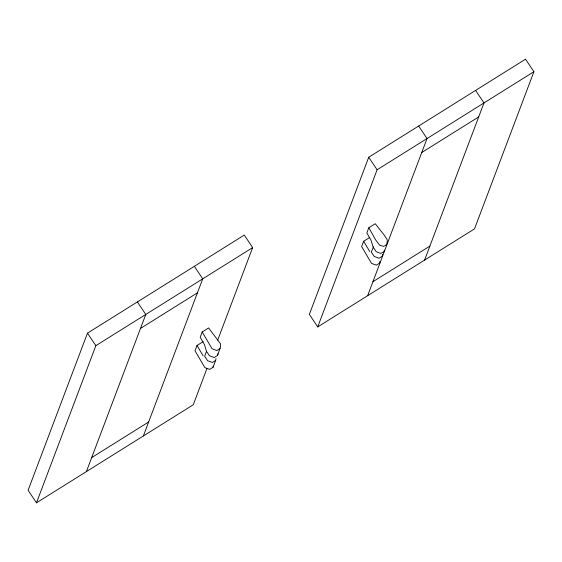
<?xml version="1.0" encoding="UTF-8"?>
<svg xmlns="http://www.w3.org/2000/svg" width="562" height="562" viewBox="0 0 562 562"><rect width="100%" height="100%" fill="white"/><g stroke="black" fill="none" stroke-linecap="round" stroke-linejoin="round"><path stroke-width="0.84" d="M216.019 358.626L215.696 360.39L212.394 362.455L207.603 360.713L204.652 356.294L206.507 351.369L204.442 344.639L200.213 337.186L202.187 331.952L208.6 327.948L220.395 343.6L220.515 346.712L217.557 355.472L214.255 357.53L209.464 355.788L206.507 351.369M217.557 355.472L217.873 353.709M382.659 254.41L382.336 256.174L379.034 258.239L374.243 256.49L371.292 252.071L373.498 246.936M384.408 250.076L384.197 251.249L382.708 252.521L380.896 253.314L379.006 252.886L376.104 251.565L373.147 247.147M203.114 341.668L197.002 345.49L195 350.793L204.919 367.639L209.71 369.382L213.012 367.316L213.223 366.143M379.975 261.337L379.652 263.093L376.35 265.159L371.559 263.416L361.64 246.57L363.642 241.274L369.754 237.445M217.705 340.094L252.647 247.61L244.273 235.085L87.475 333.147L28.1 490.282L36.474 502.814L193.272 404.752L206.879 368.735M36.474 502.814L95.856 345.672L252.647 247.61M86.4 471.588L145.776 314.453L137.402 301.927M143.352 435.972L202.727 278.836L194.354 266.311M213.012 367.316L215.653 360.326M368.728 157.248L309.353 314.39L317.727 326.915L474.525 228.853L533.9 71.718L525.526 59.186L368.728 157.248L377.102 169.78L317.727 326.915M373.14 247.132L371.082 240.417L366.853 232.963L368.827 227.736L375.24 223.725L384.078 234.951L387.035 239.384L387.309 240.599L386.839 244.259L385.356 245.531L383.537 246.325L379.694 245.264L375.781 240.143L368.827 227.736M367.646 295.689L427.022 138.554L418.648 126.029M424.598 260.073L483.98 102.937L475.6 90.412M220.199 348.482L216.897 350.54L212.099 348.791L202.187 331.952M377.102 169.78L533.9 71.718M140.493 328.433L197.445 292.816M421.739 152.534L478.698 116.917M91.683 457.608L148.635 421.992M372.929 281.71L429.881 246.093M369.761 251.558L363.642 241.274M203.121 355.781L197.002 345.49M87.475 333.147L95.856 345.672"/></g></svg>
